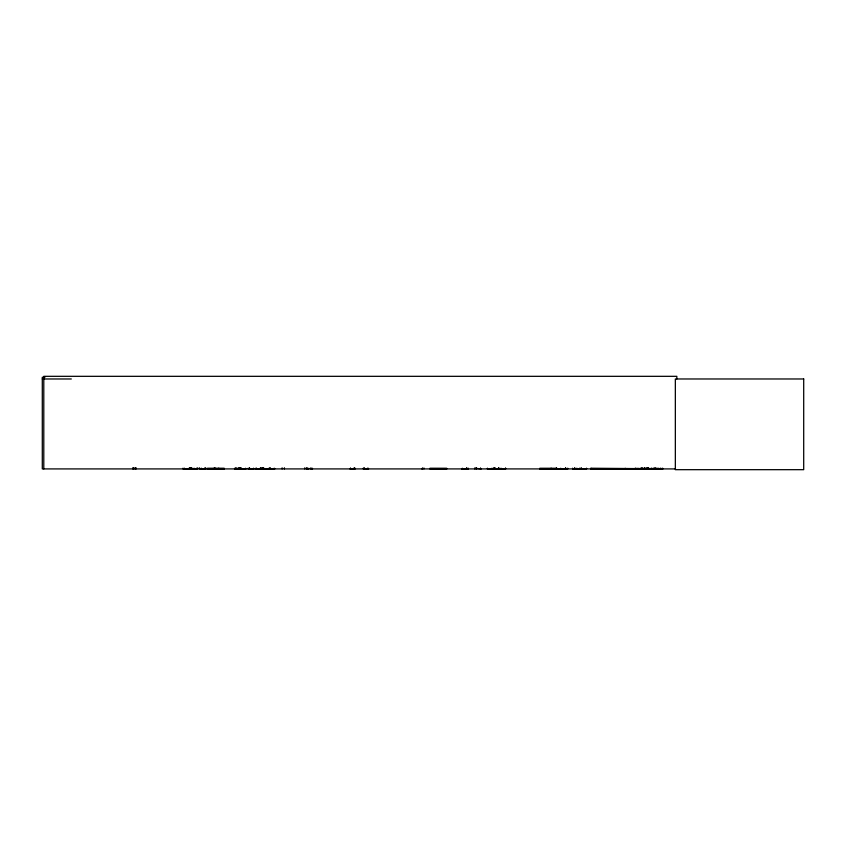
<?xml version="1.0" encoding="UTF-8"?>
<svg xmlns="http://www.w3.org/2000/svg" width="846" height="846" viewBox="0 0 846 846"><rect width="100%" height="100%" fill="white"/><g stroke="black" fill="none" stroke-linecap="round" stroke-linejoin="round"><path stroke-width="1.27" d="M491.917 468.885L492.012 468.166M501.022 468.885L501.022 468.166M505.527 468.885L505.527 468.166M255.989 468.821L255.989 468.166M560.507 468.917L560.739 468.229L560.856 468.917M590.889 468.314L590.73 468.917L662.936 468.843L590.889 468.314L591.386 468.589M591.544 468.885L590.889 468.557L662.291 468.589M592.718 468.896L593.395 468.589M593.554 468.885L592.919 468.589M626.357 468.589L625.363 468.885L625.934 468.589M627.267 468.589L628.589 468.843M660.419 468.906L660.737 468.314L660.927 468.843M662.09 468.896L662.27 468.314L662.566 468.896M662.45 468.885L662.746 468.314M461.736 468.917L468.05 468.821M255.64 468.917L274.865 468.821M200.661 468.917L205.737 468.821M354.4 468.821L354.294 467.975M189.599 468.917L189.599 467.975L189.758 468.821M234.479 468.821L246.059 468.821M238.889 468.8L238.921 468.229M422.249 468.8L421.773 468.821M641.205 468.398L641.109 468.843M635.24 468.821L635.293 468.229L635.811 468.896M636.002 468.198L635.621 468.917M638.233 468.896L637.979 468.166M655.544 468.198L655.396 468.917L656.105 468.198M658.336 468.896L658.146 468.198M627.7 468.589L628.07 468.906M657.469 468.917L658.146 468.515L620.319 468.896M567.571 468.821L539.695 468.864M462.254 468.821L462.339 468.229L462.424 468.917M261.562 468.821L261.647 468.229M205.261 468.821L205.144 467.975M349.863 468.821L354.876 468.821M350.339 468.821L350.424 468.229M238.403 468.821L238.234 467.785M44.944 377.274L42.3 377.274L42.3 468.917L675.51 468.917M42.3 378.976L71.318 378.976M207.376 468.324L224.317 468.324M429.874 468.324L446.804 468.324M539.716 468.324L556.647 468.324M207.344 468.547L224.349 468.547M429.831 468.547L446.836 468.568M539.685 468.568L556.689 468.568M207.355 468.864L224.327 468.864M308.145 468.8L308.695 468.885M312.544 468.821L312.132 468.821M363.336 468.917L363.336 468.166L363.431 468.726L368.592 468.885M429.853 468.864L446.825 468.864M474.818 468.229L481.205 468.885M495.344 468.8L495.407 468.229M368.063 468.821L367.968 468.229M363.992 468.821L364.108 467.975M214.852 468.821L215.117 467.975M214.376 468.821L214.281 468.229M268.996 468.821L268.912 468.229L268.817 468.917M254.223 468.821L248.354 468.821M480.697 468.821L480.613 468.229M572.763 468.821L586.574 468.8M245.7 468.821L245.636 468.229L245.573 468.917M236.023 468.821L235.96 468.229L235.886 468.917M642.981 468.821L642.928 468.229M660.557 468.896L660.261 468.314L660.081 468.896M625.532 468.896L625.236 468.314L625.046 468.864M655.005 468.779L655.111 468.166M676.832 378.976L676.832 376.322L43.791 376.322L43.791 468.917M654.91 468.356L654.91 468.917M654.212 468.166L654.212 468.917M653.905 468.166L653.905 468.917M651.579 468.166L651.579 468.917M648.544 467.975L648.544 468.917M648.068 467.975L648.068 468.917M647.899 467.975L647.899 468.917M647.507 467.975L647.507 468.917M647.338 467.975L647.338 468.917M646.862 467.975L646.862 468.917M646.682 468.166L646.682 468.917M645.012 467.975L645.012 468.917M644.874 468.198L644.895 468.896M644.546 467.975L644.546 468.917M642.875 468.166L642.875 468.917M642.051 467.975L642.051 468.917M641.649 467.975L641.501 468.917M640.306 468.166L640.306 468.917M586.532 468.166L586.532 468.917M581.339 467.975L581.339 468.917M581.012 467.975L581.012 468.917M579.478 468.166L579.478 468.917M576.877 468.166L576.877 468.917M574.846 467.975L574.846 468.917M574.614 467.975L574.614 468.917M572.594 468.166L572.594 468.917M567.74 468.166L567.74 468.917M565.72 467.975L565.72 468.917M565.488 467.975L565.488 468.917M556.647 467.975L556.647 468.917M556.308 467.975L556.308 468.917M551.127 468.166L551.127 468.917M505.612 468.166L505.622 468.917L487.412 468.885L487.412 468.166M499.034 467.975L498.971 468.917M498.569 467.975L498.569 468.917M498.495 467.975L498.495 468.917M495.217 468.166L495.312 468.917M494.466 467.975L494.445 468.917M493.99 467.975L493.979 468.917M493.747 467.975L493.757 468.917M480.528 468.166L480.528 468.917M476.361 467.975L476.361 468.917M476.161 467.975L476.161 468.917M474.733 468.166L474.733 468.917M468.219 468.166L468.219 468.917M466.791 467.975L466.791 468.917M466.59 467.975L466.59 468.917M423.931 467.975L423.931 468.917M422.461 468.166L422.461 468.917M422.376 468.166L422.376 468.917M367.883 468.166L367.883 468.917M364.266 467.975L364.266 468.917M355.056 468.166L355.056 468.917M354.136 467.975L354.136 468.917M350.519 468.166L350.519 468.917M311.941 468.166L311.941 468.917M311.857 468.166L311.857 468.917M310.387 467.975L310.387 468.917M307.087 467.785L307.087 468.917M306.464 467.975L306.464 468.917M304.793 467.785L304.793 468.917M284.404 467.785L284.404 468.917M282.12 467.785L282.12 468.917M274.22 468.166L274.22 468.917M270.234 467.975L270.234 468.917M270.043 467.975L270.043 468.917M269.588 468.166L269.588 468.917M263.688 467.785L263.688 468.917M263.296 468.166L263.296 468.917M263.201 468.166L263.201 468.917M263.011 467.975L263.032 468.917M261.816 467.785L261.742 468.917M260.515 467.975L260.515 468.917M260.335 467.975L260.335 468.917M256.338 468.166L256.338 468.917M253.589 468.166L253.589 468.917M249.591 467.975L249.591 468.917M249.401 467.975L249.401 468.917M248.185 468.166L248.185 468.917M241.099 468.166L241.099 468.917M240.877 467.785L240.877 468.917M240.571 467.975L240.56 468.917M239.883 467.975L239.841 468.917M239.693 467.975L239.693 468.917M239.503 467.975L239.503 468.917M239.101 468.166L239.006 468.917M236.647 467.975L236.647 468.917M235.696 468.166L235.696 468.917M235.177 468.166L235.093 468.917L234.998 468.229M218.744 468.166L218.744 468.917M214.197 468.166L214.197 468.917M205.916 468.166L205.916 468.917M204.986 467.975L204.986 468.917M201.369 468.166L201.369 468.917M199.55 467.785L199.55 468.917M197.678 467.785L197.678 468.917M196.621 468.166L196.621 468.917L183.011 468.885L183.022 468.166M194.062 468.166L194.062 468.917M191.915 467.975L191.915 468.917M191.418 467.785L191.418 468.917M190.456 467.975L190.445 468.917M189.314 467.785L189.314 468.917M184.386 468.166L184.386 468.917M136.069 467.785L136.069 468.917M135.413 467.785L135.413 468.917M133.975 467.785L133.975 468.917M133.541 467.785L133.541 468.917M132.769 467.785L132.769 468.917M803.7 378.976L675.341 378.976L675.341 469.678L803.7 469.678L803.7 378.976M308.018 468.917L308.018 468.166L307.933 468.917M262.556 468.917L262.556 467.975L262.546 468.917M190.117 468.917L190.117 467.975L190.064 468.917"/></g></svg>
